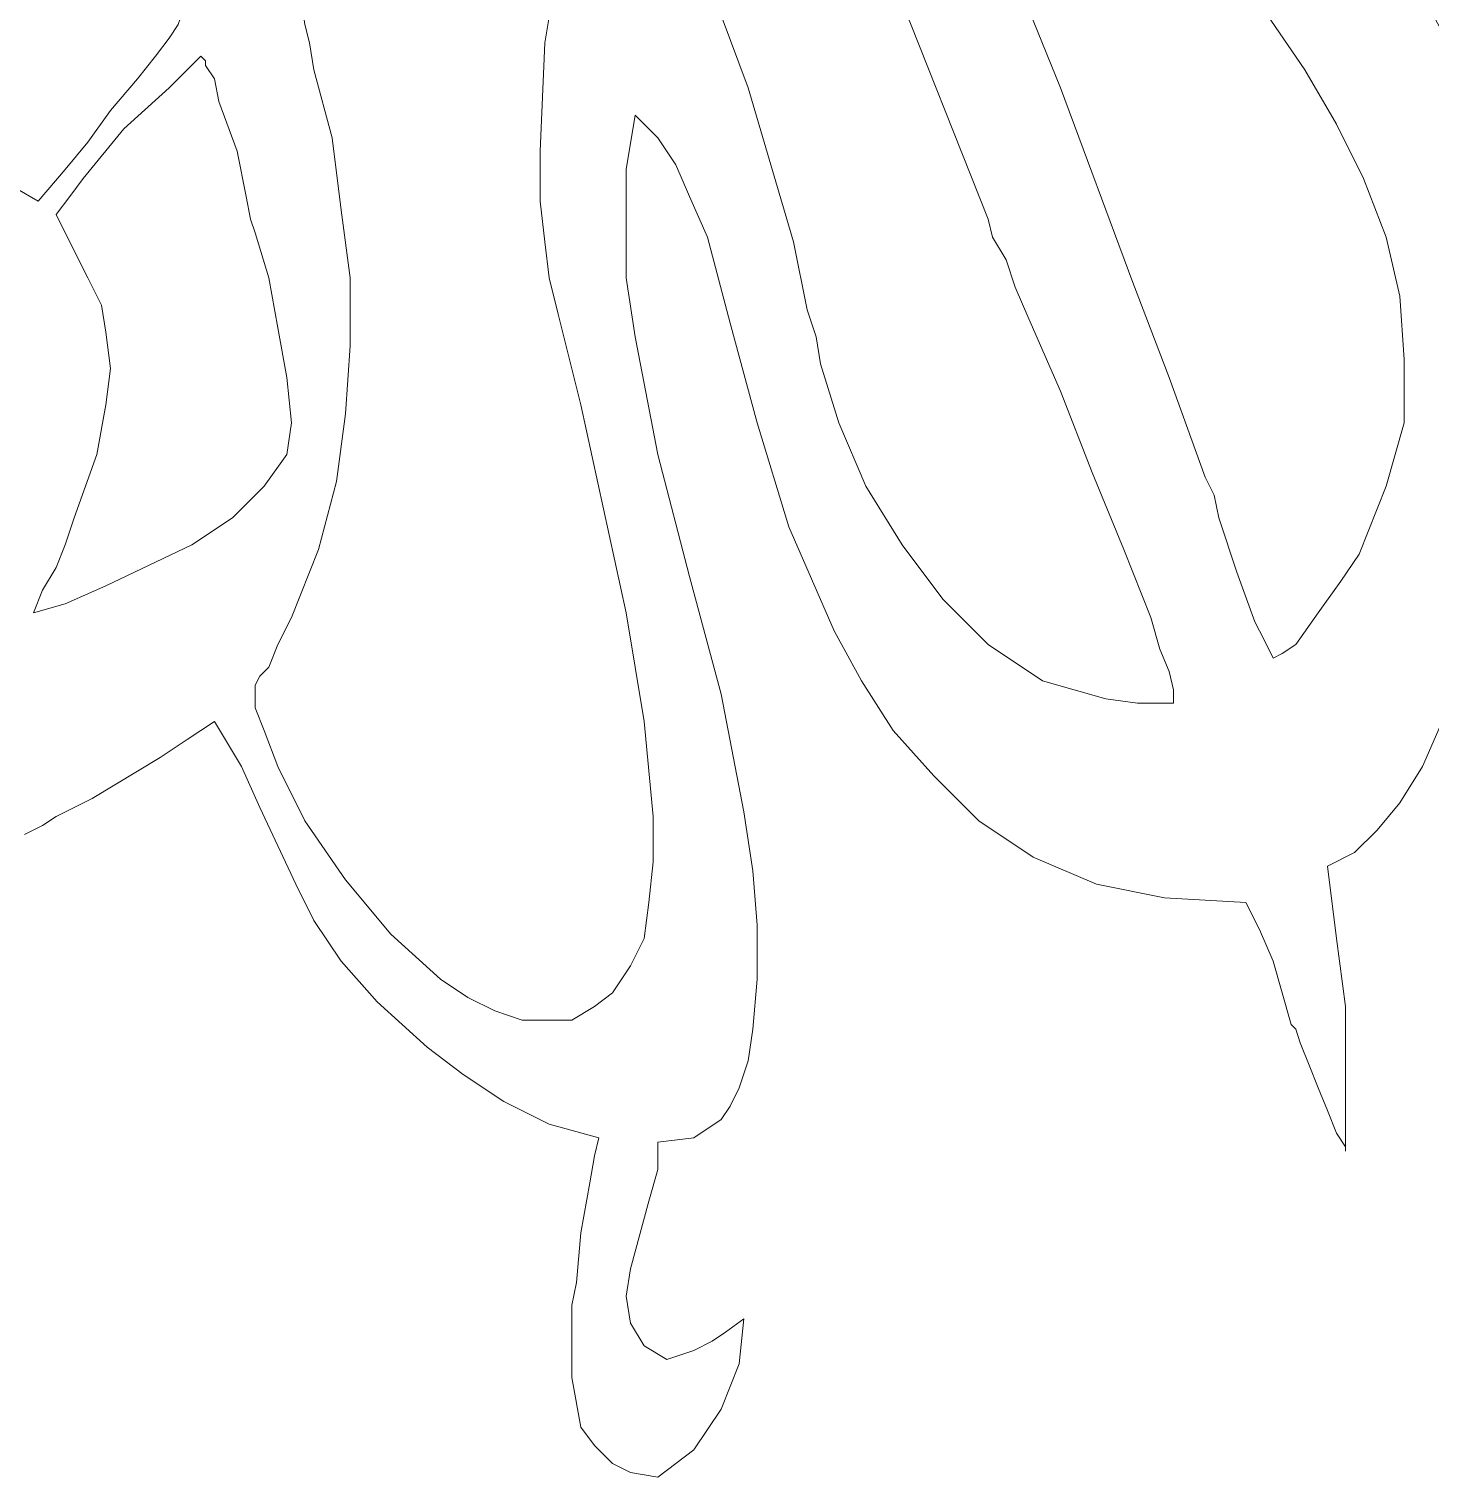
# Model space of a CAD drawing. Header units: centimetres. Extents: x -51 to 51, y -37 to 37.
# Drawn here: x -9.52 to -1.33, y -36.69 to -28.23 of the extents above; entities that cross this region are included whole.
import ezdxf

# ---------------------------------------------------------------- set-up
doc = ezdxf.new("R2010")
doc.units = ezdxf.units.CM
doc.header["$MEASUREMENT"] = 0
doc.layers.add('Layer 1', color=7, linetype='Continuous')

msp = doc.modelspace()

# ---------------------------------------------------------------- linework, layer by layer
at = {"layer": 'Layer 1', "lineweight": 9}
for points, knots in [([(-3.91228, -29.34442), (-3.91228, -29.34442), (-4.46744, -27.94328), (-4.46744, -27.94328), (-4.46744, -27.94328), (-4.46744, -27.94328), (-5.02261, -26.54215), (-5.02261, -26.54215), (-5.02261, -26.54215), (-5.02261, -26.54215), (-5.57777, -25.14102), (-5.57777, -25.14102), (-5.57777, -25.14102), (-5.57777, -25.14102), (-6.13294, -23.73988), (-6.13294, -23.73988)], [0, 0, 0, 0, 0.2, 0.2, 0.2, 0.2, 0.4, 0.4, 0.4, 0.4, 0.6, 0.6, 0.6, 0.6, 1, 1, 1, 1]), ([(-1.74448, -31.30072), (-1.74448, -31.30072), (-1.58587, -30.90417), (-1.58587, -30.90417), (-1.58587, -30.90417), (-1.58587, -30.90417), (-1.48012, -30.53406), (-1.48012, -30.53406), (-1.48012, -30.53406), (-1.48012, -30.53406), (-1.48012, -30.16395), (-1.48012, -30.16395), (-1.48012, -30.16395), (-1.48012, -30.16395), (-1.50656, -29.79384), (-1.50656, -29.79384), (-1.50656, -29.79384), (-1.50656, -29.79384), (-1.58587, -29.45016), (-1.58587, -29.45016), (-1.58587, -29.45016), (-1.58587, -29.45016), (-1.71805, -29.10649), (-1.71805, -29.10649), (-1.71805, -29.10649), (-1.71805, -29.10649), (-1.87667, -28.78925), (-1.87667, -28.78925), (-1.87667, -28.78925), (-1.87667, -28.78925), (-2.06172, -28.47201), (-2.06172, -28.47201), (-2.06172, -28.47201), (-2.06172, -28.47201), (-2.45827, -27.89041), (-2.45827, -27.89041), (-2.45827, -27.89041), (-2.45827, -27.89041), (-2.85482, -27.38812), (-2.85482, -27.38812), (-2.85482, -27.38812), (-2.85482, -27.38812), (-3.01344, -27.17663), (-3.01344, -27.17663), (-3.01344, -27.17663), (-3.01344, -27.17663), (-3.14562, -26.99157), (-3.14562, -26.99157), (-3.14562, -26.99157), (-3.14562, -26.99157), (-3.22493, -26.80652), (-3.22493, -26.80652), (-3.22493, -26.80652), (-3.22493, -26.80652), (-3.25136, -26.67433), (-3.25136, -26.67433)], [0, 0, 0, 0, 0.0666667, 0.0666667, 0.0666667, 0.0666667, 0.1333333, 0.1333333, 0.1333333, 0.1333333, 0.2, 0.2, 0.2, 0.2, 0.2666667, 0.2666667, 0.2666667, 0.2666667, 0.3333333, 0.3333333, 0.3333333, 0.3333333, 0.4, 0.4, 0.4, 0.4, 0.4666667, 0.4666667, 0.4666667, 0.4666667, 0.5333333, 0.5333333, 0.5333333, 0.5333333, 0.6, 0.6, 0.6, 0.6, 0.6666667, 0.6666667, 0.6666667, 0.6666667, 0.7333333, 0.7333333, 0.7333333, 0.7333333, 0.8, 0.8, 0.8, 0.8, 0.8666667, 0.8666667, 0.8666667, 0.8666667, 1, 1, 1, 1]), ([(-2.16747, -26.75364), (-2.16747, -26.75364), (-1.92954, -27.07088), (-1.92954, -27.07088), (-1.92954, -27.07088), (-1.92954, -27.07088), (-1.71805, -27.44099), (-1.71805, -27.44099), (-1.71805, -27.44099), (-1.71805, -27.44099), (-1.29506, -28.18121), (-1.29506, -28.18121), (-1.29506, -28.18121), (-1.29506, -28.18121), (-0.89852, -28.895), (-0.89852, -28.895), (-0.89852, -28.895), (-0.89852, -28.895), (-0.68702, -29.23867), (-0.68702, -29.23867), (-0.68702, -29.23867), (-0.68702, -29.23867), (-0.4491, -29.52947), (-0.4491, -29.52947)], [0, 0, 0, 0, 0.1428571, 0.1428571, 0.1428571, 0.1428571, 0.2857143, 0.2857143, 0.2857143, 0.2857143, 0.4285714, 0.4285714, 0.4285714, 0.4285714, 0.5714286, 0.5714286, 0.5714286, 0.5714286, 0.7142857, 0.7142857, 0.7142857, 0.7142857, 1, 1, 1, 1]), ([(-7.13753, -26.91226), (-7.13753, -26.91226), (-7.24327, -27.09732), (-7.24327, -27.09732), (-7.24327, -27.09732), (-7.24327, -27.09732), (-7.37545, -27.25594), (-7.37545, -27.25594), (-7.37545, -27.25594), (-7.37545, -27.25594), (-7.56051, -27.46743), (-7.56051, -27.46743), (-7.56051, -27.46743), (-7.56051, -27.46743), (-7.71913, -27.65248), (-7.71913, -27.65248), (-7.71913, -27.65248), (-7.71913, -27.65248), (-7.82488, -27.75823), (-7.82488, -27.75823), (-7.82488, -27.75823), (-7.82488, -27.75823), (-7.90418, -27.86397), (-7.90418, -27.86397), (-7.90418, -27.86397), (-7.90418, -27.86397), (-7.93062, -28.02259), (-7.93062, -28.02259), (-7.93062, -28.02259), (-7.93062, -28.02259), (-7.90418, -28.20765), (-7.90418, -28.20765), (-7.90418, -28.20765), (-7.90418, -28.20765), (-7.87775, -28.31339), (-7.87775, -28.31339), (-7.87775, -28.31339), (-7.87775, -28.31339), (-7.85131, -28.47201), (-7.85131, -28.47201)], [0, 0, 0, 0, 0.0909091, 0.0909091, 0.0909091, 0.0909091, 0.1818182, 0.1818182, 0.1818182, 0.1818182, 0.2727273, 0.2727273, 0.2727273, 0.2727273, 0.3636364, 0.3636364, 0.3636364, 0.3636364, 0.4545455, 0.4545455, 0.4545455, 0.4545455, 0.5454545, 0.5454545, 0.5454545, 0.5454545, 0.6363636, 0.6363636, 0.6363636, 0.6363636, 0.7272727, 0.7272727, 0.7272727, 0.7272727, 0.8181818, 0.8181818, 0.8181818, 0.8181818, 1, 1, 1, 1]), ([(-6.50305, -29.4766), (-6.50305, -29.4766), (-6.52949, -29.23867), (-6.52949, -29.23867), (-6.52949, -29.23867), (-6.52949, -29.23867), (-6.52949, -28.94787), (-6.52949, -28.94787), (-6.52949, -28.94787), (-6.52949, -28.94787), (-6.50305, -28.31339), (-6.50305, -28.31339), (-6.50305, -28.31339), (-6.50305, -28.31339), (-6.45018, -27.99616), (-6.45018, -27.99616), (-6.45018, -27.99616), (-6.45018, -27.99616), (-6.3973, -27.73179), (-6.3973, -27.73179), (-6.3973, -27.73179), (-6.3973, -27.73179), (-6.29156, -27.49386), (-6.29156, -27.49386), (-6.29156, -27.49386), (-6.29156, -27.49386), (-6.15938, -27.33524), (-6.15938, -27.33524)], [0, 0, 0, 0, 0.125, 0.125, 0.125, 0.125, 0.25, 0.25, 0.25, 0.25, 0.375, 0.375, 0.375, 0.375, 0.5, 0.5, 0.5, 0.5, 0.625, 0.625, 0.625, 0.625, 0.75, 0.75, 0.75, 0.75, 1, 1, 1, 1]), ([(-6.15938, -27.33524), (-6.15938, -27.33524), (-6.02719, -27.38812), (-6.02719, -27.38812), (-6.02719, -27.38812), (-6.02719, -27.38812), (-5.89501, -27.49386), (-5.89501, -27.49386), (-5.89501, -27.49386), (-5.89501, -27.49386), (-5.78927, -27.62605), (-5.78927, -27.62605), (-5.78927, -27.62605), (-5.78927, -27.62605), (-5.68352, -27.78467), (-5.68352, -27.78467), (-5.68352, -27.78467), (-5.68352, -27.78467), (-5.47203, -28.15478), (-5.47203, -28.15478), (-5.47203, -28.15478), (-5.47203, -28.15478), (-5.31341, -28.57776), (-5.31341, -28.57776), (-5.31341, -28.57776), (-5.31341, -28.57776), (-5.18123, -29.02718), (-5.18123, -29.02718), (-5.18123, -29.02718), (-5.18123, -29.02718), (-5.04904, -29.4766), (-5.04904, -29.4766), (-5.04904, -29.4766), (-5.04904, -29.4766), (-4.96973, -29.87315), (-4.96973, -29.87315), (-4.96973, -29.87315), (-4.96973, -29.87315), (-4.91686, -30.03177), (-4.91686, -30.03177), (-4.91686, -30.03177), (-4.91686, -30.03177), (-4.89043, -30.19039), (-4.89043, -30.19039)], [0, 0, 0, 0, 0.0833333, 0.0833333, 0.0833333, 0.0833333, 0.1666667, 0.1666667, 0.1666667, 0.1666667, 0.25, 0.25, 0.25, 0.25, 0.3333333, 0.3333333, 0.3333333, 0.3333333, 0.4166667, 0.4166667, 0.4166667, 0.4166667, 0.5, 0.5, 0.5, 0.5, 0.5833333, 0.5833333, 0.5833333, 0.5833333, 0.6666667, 0.6666667, 0.6666667, 0.6666667, 0.75, 0.75, 0.75, 0.75, 0.8333333, 0.8333333, 0.8333333, 0.8333333, 1, 1, 1, 1]), ([(-3.93871, -27.46743), (-3.93871, -27.46743), (-3.48929, -28.57776), (-3.48929, -28.57776), (-3.48929, -28.57776), (-3.48929, -28.57776), (-3.06631, -29.71453), (-3.06631, -29.71453)], [0, 0, 0, 0, 0.3333333, 0.3333333, 0.3333333, 0.3333333, 1, 1, 1, 1]), ([(-8.88233, -28.52489), (-8.88233, -28.52489), (-8.77659, -28.3927), (-8.77659, -28.3927), (-8.77659, -28.3927), (-8.77659, -28.3927), (-8.69728, -28.28696), (-8.69728, -28.28696), (-8.69728, -28.28696), (-8.69728, -28.28696), (-8.64441, -28.20765), (-8.64441, -28.20765), (-8.64441, -28.20765), (-8.64441, -28.20765), (-8.61797, -28.12834), (-8.61797, -28.12834), (-8.61797, -28.12834), (-8.61797, -28.12834), (-8.61797, -28.04903), (-8.61797, -28.04903), (-8.61797, -28.04903), (-8.61797, -28.04903), (-8.64441, -27.94328), (-8.64441, -27.94328), (-8.64441, -27.94328), (-8.64441, -27.94328), (-8.69728, -27.8111), (-8.69728, -27.8111), (-8.69728, -27.8111), (-8.69728, -27.8111), (-8.77659, -27.62605), (-8.77659, -27.62605)], [0, 0, 0, 0, 0.1111111, 0.1111111, 0.1111111, 0.1111111, 0.2222222, 0.2222222, 0.2222222, 0.2222222, 0.3333333, 0.3333333, 0.3333333, 0.3333333, 0.4444444, 0.4444444, 0.4444444, 0.4444444, 0.5555556, 0.5555556, 0.5555556, 0.5555556, 0.6666667, 0.6666667, 0.6666667, 0.6666667, 0.7777778, 0.7777778, 0.7777778, 0.7777778, 1, 1, 1, 1]), ([(-11.28805, -28.3927), (-11.28805, -28.3927), (-10.99725, -28.41914), (-10.99725, -28.41914), (-10.99725, -28.41914), (-10.99725, -28.41914), (-10.73289, -28.49845), (-10.73289, -28.49845), (-10.73289, -28.49845), (-10.73289, -28.49845), (-10.46852, -28.6042), (-10.46852, -28.6042), (-10.46852, -28.6042), (-10.46852, -28.6042), (-10.25703, -28.70994), (-10.25703, -28.70994), (-10.25703, -28.70994), (-10.25703, -28.70994), (-9.83405, -29.00074), (-9.83405, -29.00074), (-9.83405, -29.00074), (-9.83405, -29.00074), (-9.64899, -29.13293), (-9.64899, -29.13293), (-9.64899, -29.13293), (-9.64899, -29.13293), (-9.46394, -29.23867), (-9.46394, -29.23867)], [0, 0, 0, 0, 0.125, 0.125, 0.125, 0.125, 0.25, 0.25, 0.25, 0.25, 0.375, 0.375, 0.375, 0.375, 0.5, 0.5, 0.5, 0.5, 0.625, 0.625, 0.625, 0.625, 0.75, 0.75, 0.75, 0.75, 1, 1, 1, 1]), ([(-9.35819, -29.31798), (-9.35819, -29.31798), (-9.27888, -29.21224), (-9.27888, -29.21224), (-9.27888, -29.21224), (-9.27888, -29.21224), (-9.19957, -29.10649), (-9.19957, -29.10649), (-9.19957, -29.10649), (-9.19957, -29.10649), (-8.96164, -28.81569), (-8.96164, -28.81569), (-8.96164, -28.81569), (-8.96164, -28.81569), (-8.69728, -28.57776), (-8.69728, -28.57776), (-8.69728, -28.57776), (-8.69728, -28.57776), (-8.59153, -28.47201), (-8.59153, -28.47201), (-8.59153, -28.47201), (-8.59153, -28.47201), (-8.51222, -28.3927), (-8.51222, -28.3927)], [0, 0, 0, 0, 0.1428571, 0.1428571, 0.1428571, 0.1428571, 0.2857143, 0.2857143, 0.2857143, 0.2857143, 0.4285714, 0.4285714, 0.4285714, 0.4285714, 0.5714286, 0.5714286, 0.5714286, 0.5714286, 0.7142857, 0.7142857, 0.7142857, 0.7142857, 1, 1, 1, 1]), ([(-8.51222, -28.3927), (-8.51222, -28.3927), (-8.48579, -28.41914), (-8.48579, -28.41914), (-8.48579, -28.41914), (-8.48579, -28.41914), (-8.48579, -28.44558), (-8.48579, -28.44558)], [0, 0, 0, 0, 0.3333333, 0.3333333, 0.3333333, 0.3333333, 1, 1, 1, 1]), ([(-8.48579, -28.44558), (-8.48579, -28.44558), (-8.43291, -28.52489), (-8.43291, -28.52489), (-8.43291, -28.52489), (-8.43291, -28.52489), (-8.40648, -28.65707), (-8.40648, -28.65707), (-8.40648, -28.65707), (-8.40648, -28.65707), (-8.30073, -28.94787), (-8.30073, -28.94787), (-8.30073, -28.94787), (-8.30073, -28.94787), (-8.24786, -29.21224), (-8.24786, -29.21224), (-8.24786, -29.21224), (-8.24786, -29.21224), (-8.22142, -29.34442), (-8.22142, -29.34442), (-8.22142, -29.34442), (-8.22142, -29.34442), (-8.19499, -29.42373), (-8.19499, -29.42373)], [0, 0, 0, 0, 0.1428571, 0.1428571, 0.1428571, 0.1428571, 0.2857143, 0.2857143, 0.2857143, 0.2857143, 0.4285714, 0.4285714, 0.4285714, 0.4285714, 0.5714286, 0.5714286, 0.5714286, 0.5714286, 0.7142857, 0.7142857, 0.7142857, 0.7142857, 1, 1, 1, 1]), ([(-7.85131, -28.47201), (-7.85131, -28.47201), (-7.74557, -28.86856), (-7.74557, -28.86856), (-7.74557, -28.86856), (-7.74557, -28.86856), (-7.69269, -29.29154), (-7.69269, -29.29154), (-7.69269, -29.29154), (-7.69269, -29.29154), (-7.63982, -29.68809), (-7.63982, -29.68809), (-7.63982, -29.68809), (-7.63982, -29.68809), (-7.63982, -30.08464), (-7.63982, -30.08464), (-7.63982, -30.08464), (-7.63982, -30.08464), (-7.66626, -30.48119), (-7.66626, -30.48119), (-7.66626, -30.48119), (-7.66626, -30.48119), (-7.71913, -30.87773), (-7.71913, -30.87773), (-7.71913, -30.87773), (-7.71913, -30.87773), (-7.82488, -31.27428), (-7.82488, -31.27428), (-7.82488, -31.27428), (-7.82488, -31.27428), (-7.98349, -31.67083), (-7.98349, -31.67083)], [0, 0, 0, 0, 0.1111111, 0.1111111, 0.1111111, 0.1111111, 0.2222222, 0.2222222, 0.2222222, 0.2222222, 0.3333333, 0.3333333, 0.3333333, 0.3333333, 0.4444444, 0.4444444, 0.4444444, 0.4444444, 0.5555556, 0.5555556, 0.5555556, 0.5555556, 0.6666667, 0.6666667, 0.6666667, 0.6666667, 0.7777778, 0.7777778, 0.7777778, 0.7777778, 1, 1, 1, 1]), ([(-9.46394, -29.23867), (-9.46394, -29.23867), (-9.30532, -29.05362), (-9.30532, -29.05362), (-9.30532, -29.05362), (-9.30532, -29.05362), (-9.17314, -28.895), (-9.17314, -28.895), (-9.17314, -28.895), (-9.17314, -28.895), (-9.04095, -28.70994), (-9.04095, -28.70994), (-9.04095, -28.70994), (-9.04095, -28.70994), (-8.88233, -28.52489), (-8.88233, -28.52489)], [0, 0, 0, 0, 0.2, 0.2, 0.2, 0.2, 0.4, 0.4, 0.4, 0.4, 0.6, 0.6, 0.6, 0.6, 1, 1, 1, 1]), ([(-5.97432, -28.73638), (-5.97432, -28.73638), (-6.02719, -29.05362), (-6.02719, -29.05362), (-6.02719, -29.05362), (-6.02719, -29.05362), (-6.02719, -29.37085), (-6.02719, -29.37085), (-6.02719, -29.37085), (-6.02719, -29.37085), (-6.02719, -29.68809), (-6.02719, -29.68809), (-6.02719, -29.68809), (-6.02719, -29.68809), (-5.97432, -30.03177), (-5.97432, -30.03177), (-5.97432, -30.03177), (-5.97432, -30.03177), (-5.84214, -30.71911), (-5.84214, -30.71911), (-5.84214, -30.71911), (-5.84214, -30.71911), (-5.65708, -31.4329), (-5.65708, -31.4329), (-5.65708, -31.4329), (-5.65708, -31.4329), (-5.47203, -32.12025), (-5.47203, -32.12025), (-5.47203, -32.12025), (-5.47203, -32.12025), (-5.33985, -32.8076), (-5.33985, -32.8076), (-5.33985, -32.8076), (-5.33985, -32.8076), (-5.28697, -33.15127), (-5.28697, -33.15127), (-5.28697, -33.15127), (-5.28697, -33.15127), (-5.26054, -33.46851), (-5.26054, -33.46851), (-5.26054, -33.46851), (-5.26054, -33.46851), (-5.26054, -33.78575), (-5.26054, -33.78575), (-5.26054, -33.78575), (-5.26054, -33.78575), (-5.28697, -34.07655), (-5.28697, -34.07655)], [0, 0, 0, 0, 0.0769231, 0.0769231, 0.0769231, 0.0769231, 0.1538462, 0.1538462, 0.1538462, 0.1538462, 0.2307692, 0.2307692, 0.2307692, 0.2307692, 0.3076923, 0.3076923, 0.3076923, 0.3076923, 0.3846154, 0.3846154, 0.3846154, 0.3846154, 0.4615385, 0.4615385, 0.4615385, 0.4615385, 0.5384615, 0.5384615, 0.5384615, 0.5384615, 0.6153846, 0.6153846, 0.6153846, 0.6153846, 0.6923077, 0.6923077, 0.6923077, 0.6923077, 0.7692308, 0.7692308, 0.7692308, 0.7692308, 0.8461538, 0.8461538, 0.8461538, 0.8461538, 1, 1, 1, 1]), ([(-3.96515, -32.86047), (-3.96515, -32.86047), (-4.22951, -32.5961), (-4.22951, -32.5961), (-4.22951, -32.5961), (-4.22951, -32.5961), (-4.46744, -32.33174), (-4.46744, -32.33174), (-4.46744, -32.33174), (-4.46744, -32.33174), (-4.6525, -32.04094), (-4.6525, -32.04094), (-4.6525, -32.04094), (-4.6525, -32.04094), (-4.81112, -31.75014), (-4.81112, -31.75014), (-4.81112, -31.75014), (-4.81112, -31.75014), (-5.07548, -31.1421), (-5.07548, -31.1421), (-5.07548, -31.1421), (-5.07548, -31.1421), (-5.26054, -30.53406), (-5.26054, -30.53406), (-5.26054, -30.53406), (-5.26054, -30.53406), (-5.41916, -29.95246), (-5.41916, -29.95246), (-5.41916, -29.95246), (-5.41916, -29.95246), (-5.55134, -29.45016), (-5.55134, -29.45016), (-5.55134, -29.45016), (-5.55134, -29.45016), (-5.65708, -29.21224), (-5.65708, -29.21224), (-5.65708, -29.21224), (-5.65708, -29.21224), (-5.73639, -29.02718), (-5.73639, -29.02718), (-5.73639, -29.02718), (-5.73639, -29.02718), (-5.84214, -28.86856), (-5.84214, -28.86856), (-5.84214, -28.86856), (-5.84214, -28.86856), (-5.97432, -28.73638), (-5.97432, -28.73638)], [0, 0, 0, 0, 0.0769231, 0.0769231, 0.0769231, 0.0769231, 0.1538462, 0.1538462, 0.1538462, 0.1538462, 0.2307692, 0.2307692, 0.2307692, 0.2307692, 0.3076923, 0.3076923, 0.3076923, 0.3076923, 0.3846154, 0.3846154, 0.3846154, 0.3846154, 0.4615385, 0.4615385, 0.4615385, 0.4615385, 0.5384615, 0.5384615, 0.5384615, 0.5384615, 0.6153846, 0.6153846, 0.6153846, 0.6153846, 0.6923077, 0.6923077, 0.6923077, 0.6923077, 0.7692308, 0.7692308, 0.7692308, 0.7692308, 0.8461538, 0.8461538, 0.8461538, 0.8461538, 1, 1, 1, 1]), ([(-9.25245, -31.08923), (-9.25245, -31.08923), (-9.12026, -30.71911), (-9.12026, -30.71911), (-9.12026, -30.71911), (-9.12026, -30.71911), (-9.06739, -30.42831), (-9.06739, -30.42831), (-9.06739, -30.42831), (-9.06739, -30.42831), (-9.04095, -30.21682), (-9.04095, -30.21682), (-9.04095, -30.21682), (-9.04095, -30.21682), (-9.06739, -30.00533), (-9.06739, -30.00533), (-9.06739, -30.00533), (-9.06739, -30.00533), (-9.09383, -29.84671), (-9.09383, -29.84671), (-9.09383, -29.84671), (-9.09383, -29.84671), (-9.17314, -29.68809), (-9.17314, -29.68809), (-9.17314, -29.68809), (-9.17314, -29.68809), (-9.25245, -29.52947), (-9.25245, -29.52947), (-9.25245, -29.52947), (-9.25245, -29.52947), (-9.35819, -29.31798), (-9.35819, -29.31798)], [0, 0, 0, 0, 0.1111111, 0.1111111, 0.1111111, 0.1111111, 0.2222222, 0.2222222, 0.2222222, 0.2222222, 0.3333333, 0.3333333, 0.3333333, 0.3333333, 0.4444444, 0.4444444, 0.4444444, 0.4444444, 0.5555556, 0.5555556, 0.5555556, 0.5555556, 0.6666667, 0.6666667, 0.6666667, 0.6666667, 0.7777778, 0.7777778, 0.7777778, 0.7777778, 1, 1, 1, 1]), ([(-2.82838, -32.17312), (-2.82838, -32.17312), (-2.82838, -32.09381), (-2.82838, -32.09381), (-2.82838, -32.09381), (-2.82838, -32.09381), (-2.85482, -31.98807), (-2.85482, -31.98807), (-2.85482, -31.98807), (-2.85482, -31.98807), (-2.90769, -31.85588), (-2.90769, -31.85588), (-2.90769, -31.85588), (-2.90769, -31.85588), (-2.96056, -31.67083), (-2.96056, -31.67083), (-2.96056, -31.67083), (-2.96056, -31.67083), (-3.11918, -31.27428), (-3.11918, -31.27428), (-3.11918, -31.27428), (-3.11918, -31.27428), (-3.30424, -30.82486), (-3.30424, -30.82486), (-3.30424, -30.82486), (-3.30424, -30.82486), (-3.48929, -30.349), (-3.48929, -30.349), (-3.48929, -30.349), (-3.48929, -30.349), (-3.67435, -29.92602), (-3.67435, -29.92602), (-3.67435, -29.92602), (-3.67435, -29.92602), (-3.75366, -29.74096), (-3.75366, -29.74096), (-3.75366, -29.74096), (-3.75366, -29.74096), (-3.80653, -29.58235), (-3.80653, -29.58235), (-3.80653, -29.58235), (-3.80653, -29.58235), (-3.88584, -29.45016), (-3.88584, -29.45016), (-3.88584, -29.45016), (-3.88584, -29.45016), (-3.91228, -29.34442), (-3.91228, -29.34442)], [0, 0, 0, 0, 0.0769231, 0.0769231, 0.0769231, 0.0769231, 0.1538462, 0.1538462, 0.1538462, 0.1538462, 0.2307692, 0.2307692, 0.2307692, 0.2307692, 0.3076923, 0.3076923, 0.3076923, 0.3076923, 0.3846154, 0.3846154, 0.3846154, 0.3846154, 0.4615385, 0.4615385, 0.4615385, 0.4615385, 0.5384615, 0.5384615, 0.5384615, 0.5384615, 0.6153846, 0.6153846, 0.6153846, 0.6153846, 0.6923077, 0.6923077, 0.6923077, 0.6923077, 0.7692308, 0.7692308, 0.7692308, 0.7692308, 0.8461538, 0.8461538, 0.8461538, 0.8461538, 1, 1, 1, 1]), ([(-8.19499, -29.42373), (-8.19499, -29.42373), (-8.11568, -29.68809), (-8.11568, -29.68809), (-8.11568, -29.68809), (-8.11568, -29.68809), (-8.0628, -29.97889), (-8.0628, -29.97889), (-8.0628, -29.97889), (-8.0628, -29.97889), (-8.00993, -30.26969), (-8.00993, -30.26969), (-8.00993, -30.26969), (-8.00993, -30.26969), (-7.98349, -30.53406), (-7.98349, -30.53406)], [0, 0, 0, 0, 0.2, 0.2, 0.2, 0.2, 0.4, 0.4, 0.4, 0.4, 0.6, 0.6, 0.6, 0.6, 1, 1, 1, 1]), ([(-6.00076, -33.70644), (-6.00076, -33.70644), (-5.92145, -33.54782), (-5.92145, -33.54782), (-5.92145, -33.54782), (-5.92145, -33.54782), (-5.89501, -33.33633), (-5.89501, -33.33633), (-5.89501, -33.33633), (-5.89501, -33.33633), (-5.86858, -33.0984), (-5.86858, -33.0984), (-5.86858, -33.0984), (-5.86858, -33.0984), (-5.86858, -32.83403), (-5.86858, -32.83403), (-5.86858, -32.83403), (-5.86858, -32.83403), (-5.92145, -32.27887), (-5.92145, -32.27887), (-5.92145, -32.27887), (-5.92145, -32.27887), (-6.02719, -31.64439), (-6.02719, -31.64439), (-6.02719, -31.64439), (-6.02719, -31.64439), (-6.15938, -31.03635), (-6.15938, -31.03635), (-6.15938, -31.03635), (-6.15938, -31.03635), (-6.29156, -30.42831), (-6.29156, -30.42831), (-6.29156, -30.42831), (-6.29156, -30.42831), (-6.42374, -29.89958), (-6.42374, -29.89958), (-6.42374, -29.89958), (-6.42374, -29.89958), (-6.47661, -29.68809), (-6.47661, -29.68809), (-6.47661, -29.68809), (-6.47661, -29.68809), (-6.50305, -29.4766), (-6.50305, -29.4766)], [0, 0, 0, 0, 0.0833333, 0.0833333, 0.0833333, 0.0833333, 0.1666667, 0.1666667, 0.1666667, 0.1666667, 0.25, 0.25, 0.25, 0.25, 0.3333333, 0.3333333, 0.3333333, 0.3333333, 0.4166667, 0.4166667, 0.4166667, 0.4166667, 0.5, 0.5, 0.5, 0.5, 0.5833333, 0.5833333, 0.5833333, 0.5833333, 0.6666667, 0.6666667, 0.6666667, 0.6666667, 0.75, 0.75, 0.75, 0.75, 0.8333333, 0.8333333, 0.8333333, 0.8333333, 1, 1, 1, 1]), ([(-3.06631, -29.71453), (-3.06631, -29.71453), (-2.85482, -30.26969), (-2.85482, -30.26969), (-2.85482, -30.26969), (-2.85482, -30.26969), (-2.64332, -30.8513), (-2.64332, -30.8513)], [0, 0, 0, 0, 0.3333333, 0.3333333, 0.3333333, 0.3333333, 1, 1, 1, 1]), ([(-4.89043, -30.19039), (-4.89043, -30.19039), (-4.78468, -30.53406), (-4.78468, -30.53406), (-4.78468, -30.53406), (-4.78468, -30.53406), (-4.62606, -30.90417), (-4.62606, -30.90417), (-4.62606, -30.90417), (-4.62606, -30.90417), (-4.41457, -31.24784), (-4.41457, -31.24784), (-4.41457, -31.24784), (-4.41457, -31.24784), (-4.17664, -31.56508), (-4.17664, -31.56508), (-4.17664, -31.56508), (-4.17664, -31.56508), (-3.91228, -31.82945), (-3.91228, -31.82945), (-3.91228, -31.82945), (-3.91228, -31.82945), (-3.59504, -32.04094), (-3.59504, -32.04094), (-3.59504, -32.04094), (-3.59504, -32.04094), (-3.22493, -32.14668), (-3.22493, -32.14668), (-3.22493, -32.14668), (-3.22493, -32.14668), (-3.03987, -32.17312), (-3.03987, -32.17312), (-3.03987, -32.17312), (-3.03987, -32.17312), (-2.82838, -32.17312), (-2.82838, -32.17312)], [0, 0, 0, 0, 0.1, 0.1, 0.1, 0.1, 0.2, 0.2, 0.2, 0.2, 0.3, 0.3, 0.3, 0.3, 0.4, 0.4, 0.4, 0.4, 0.5, 0.5, 0.5, 0.5, 0.6, 0.6, 0.6, 0.6, 0.7, 0.7, 0.7, 0.7, 0.8, 0.8, 0.8, 0.8, 1, 1, 1, 1]), ([(-7.98349, -30.53406), (-7.98349, -30.53406), (-8.00993, -30.71911), (-8.00993, -30.71911), (-8.00993, -30.71911), (-8.00993, -30.71911), (-8.14211, -30.90417), (-8.14211, -30.90417), (-8.14211, -30.90417), (-8.14211, -30.90417), (-8.32717, -31.08923), (-8.32717, -31.08923), (-8.32717, -31.08923), (-8.32717, -31.08923), (-8.5651, -31.24784), (-8.5651, -31.24784), (-8.5651, -31.24784), (-8.5651, -31.24784), (-9.06739, -31.48577), (-9.06739, -31.48577), (-9.06739, -31.48577), (-9.06739, -31.48577), (-9.30532, -31.59152), (-9.30532, -31.59152), (-9.30532, -31.59152), (-9.30532, -31.59152), (-9.49037, -31.64439), (-9.49037, -31.64439)], [0, 0, 0, 0, 0.125, 0.125, 0.125, 0.125, 0.25, 0.25, 0.25, 0.25, 0.375, 0.375, 0.375, 0.375, 0.5, 0.5, 0.5, 0.5, 0.625, 0.625, 0.625, 0.625, 0.75, 0.75, 0.75, 0.75, 1, 1, 1, 1]), ([(-2.64332, -30.8513), (-2.64332, -30.8513), (-2.59045, -30.95704), (-2.59045, -30.95704), (-2.59045, -30.95704), (-2.59045, -30.95704), (-2.56402, -31.08923), (-2.56402, -31.08923), (-2.56402, -31.08923), (-2.56402, -31.08923), (-2.45827, -31.40646), (-2.45827, -31.40646), (-2.45827, -31.40646), (-2.45827, -31.40646), (-2.35252, -31.69726), (-2.35252, -31.69726), (-2.35252, -31.69726), (-2.35252, -31.69726), (-2.29965, -31.80301), (-2.29965, -31.80301), (-2.29965, -31.80301), (-2.29965, -31.80301), (-2.24678, -31.90876), (-2.24678, -31.90876)], [0, 0, 0, 0, 0.1428571, 0.1428571, 0.1428571, 0.1428571, 0.2857143, 0.2857143, 0.2857143, 0.2857143, 0.4285714, 0.4285714, 0.4285714, 0.4285714, 0.5714286, 0.5714286, 0.5714286, 0.5714286, 0.7142857, 0.7142857, 0.7142857, 0.7142857, 1, 1, 1, 1]), ([(-9.49037, -31.64439), (-9.49037, -31.64439), (-9.4375, -31.51221), (-9.4375, -31.51221), (-9.4375, -31.51221), (-9.4375, -31.51221), (-9.35819, -31.38003), (-9.35819, -31.38003), (-9.35819, -31.38003), (-9.35819, -31.38003), (-9.30532, -31.24784), (-9.30532, -31.24784), (-9.30532, -31.24784), (-9.30532, -31.24784), (-9.25245, -31.08923), (-9.25245, -31.08923)], [0, 0, 0, 0, 0.2, 0.2, 0.2, 0.2, 0.4, 0.4, 0.4, 0.4, 0.6, 0.6, 0.6, 0.6, 1, 1, 1, 1]), ([(-2.24678, -31.90876), (-2.24678, -31.90876), (-2.1939, -31.88232), (-2.1939, -31.88232), (-2.1939, -31.88232), (-2.1939, -31.88232), (-2.11459, -31.82945), (-2.11459, -31.82945), (-2.11459, -31.82945), (-2.11459, -31.82945), (-1.98241, -31.64439), (-1.98241, -31.64439), (-1.98241, -31.64439), (-1.98241, -31.64439), (-1.85023, -31.45934), (-1.85023, -31.45934), (-1.85023, -31.45934), (-1.85023, -31.45934), (-1.74448, -31.30072), (-1.74448, -31.30072)], [0, 0, 0, 0, 0.1666667, 0.1666667, 0.1666667, 0.1666667, 0.3333333, 0.3333333, 0.3333333, 0.3333333, 0.5, 0.5, 0.5, 0.5, 0.6666667, 0.6666667, 0.6666667, 0.6666667, 1, 1, 1, 1]), ([(-1.05714, -31.61796), (-1.05714, -31.61796), (-1.18932, -32.12025), (-1.18932, -32.12025), (-1.18932, -32.12025), (-1.18932, -32.12025), (-1.37437, -32.54323), (-1.37437, -32.54323), (-1.37437, -32.54323), (-1.37437, -32.54323), (-1.50656, -32.75472), (-1.50656, -32.75472), (-1.50656, -32.75472), (-1.50656, -32.75472), (-1.63874, -32.91334), (-1.63874, -32.91334), (-1.63874, -32.91334), (-1.63874, -32.91334), (-1.77092, -33.04553), (-1.77092, -33.04553), (-1.77092, -33.04553), (-1.77092, -33.04553), (-1.92954, -33.12483), (-1.92954, -33.12483)], [0, 0, 0, 0, 0.1428571, 0.1428571, 0.1428571, 0.1428571, 0.2857143, 0.2857143, 0.2857143, 0.2857143, 0.4285714, 0.4285714, 0.4285714, 0.4285714, 0.5714286, 0.5714286, 0.5714286, 0.5714286, 0.7142857, 0.7142857, 0.7142857, 0.7142857, 1, 1, 1, 1]), ([(-7.98349, -31.67083), (-7.98349, -31.67083), (-8.0628, -31.82945), (-8.0628, -31.82945), (-8.0628, -31.82945), (-8.0628, -31.82945), (-8.11568, -31.96163), (-8.11568, -31.96163), (-8.11568, -31.96163), (-8.11568, -31.96163), (-8.16855, -32.0145), (-8.16855, -32.0145), (-8.16855, -32.0145), (-8.16855, -32.0145), (-8.19499, -32.06738), (-8.19499, -32.06738), (-8.19499, -32.06738), (-8.19499, -32.06738), (-8.19499, -32.12025), (-8.19499, -32.12025), (-8.19499, -32.12025), (-8.19499, -32.12025), (-8.19499, -32.19956), (-8.19499, -32.19956), (-8.19499, -32.19956), (-8.19499, -32.19956), (-8.14211, -32.33174), (-8.14211, -32.33174), (-8.14211, -32.33174), (-8.14211, -32.33174), (-8.0628, -32.54323), (-8.0628, -32.54323)], [0, 0, 0, 0, 0.1111111, 0.1111111, 0.1111111, 0.1111111, 0.2222222, 0.2222222, 0.2222222, 0.2222222, 0.3333333, 0.3333333, 0.3333333, 0.3333333, 0.4444444, 0.4444444, 0.4444444, 0.4444444, 0.5555556, 0.5555556, 0.5555556, 0.5555556, 0.6666667, 0.6666667, 0.6666667, 0.6666667, 0.7777778, 0.7777778, 0.7777778, 0.7777778, 1, 1, 1, 1]), ([(-8.43291, -32.27887), (-8.43291, -32.27887), (-8.59153, -32.38461), (-8.59153, -32.38461), (-8.59153, -32.38461), (-8.59153, -32.38461), (-8.75015, -32.49036), (-8.75015, -32.49036), (-8.75015, -32.49036), (-8.75015, -32.49036), (-9.1467, -32.72829), (-9.1467, -32.72829)], [0, 0, 0, 0, 0.25, 0.25, 0.25, 0.25, 0.5, 0.5, 0.5, 0.5, 1, 1, 1, 1]), ([(-7.1904, -34.18229), (-7.1904, -34.18229), (-7.4812, -33.91793), (-7.4812, -33.91793), (-7.4812, -33.91793), (-7.4812, -33.91793), (-7.69269, -33.68), (-7.69269, -33.68), (-7.69269, -33.68), (-7.69269, -33.68), (-7.85131, -33.44207), (-7.85131, -33.44207), (-7.85131, -33.44207), (-7.85131, -33.44207), (-7.95706, -33.23058), (-7.95706, -33.23058), (-7.95706, -33.23058), (-7.95706, -33.23058), (-8.16855, -32.78116), (-8.16855, -32.78116), (-8.16855, -32.78116), (-8.16855, -32.78116), (-8.2743, -32.54323), (-8.2743, -32.54323), (-8.2743, -32.54323), (-8.2743, -32.54323), (-8.43291, -32.27887), (-8.43291, -32.27887)], [0, 0, 0, 0, 0.125, 0.125, 0.125, 0.125, 0.25, 0.25, 0.25, 0.25, 0.375, 0.375, 0.375, 0.375, 0.5, 0.5, 0.5, 0.5, 0.625, 0.625, 0.625, 0.625, 0.75, 0.75, 0.75, 0.75, 1, 1, 1, 1]), ([(-8.0628, -32.54323), (-8.0628, -32.54323), (-7.90418, -32.86047), (-7.90418, -32.86047), (-7.90418, -32.86047), (-7.90418, -32.86047), (-7.66626, -33.20414), (-7.66626, -33.20414), (-7.66626, -33.20414), (-7.66626, -33.20414), (-7.40189, -33.52138), (-7.40189, -33.52138), (-7.40189, -33.52138), (-7.40189, -33.52138), (-7.11109, -33.78575), (-7.11109, -33.78575), (-7.11109, -33.78575), (-7.11109, -33.78575), (-6.95247, -33.89149), (-6.95247, -33.89149), (-6.95247, -33.89149), (-6.95247, -33.89149), (-6.79385, -33.9708), (-6.79385, -33.9708), (-6.79385, -33.9708), (-6.79385, -33.9708), (-6.63523, -34.02367), (-6.63523, -34.02367), (-6.63523, -34.02367), (-6.63523, -34.02367), (-6.47661, -34.02367), (-6.47661, -34.02367), (-6.47661, -34.02367), (-6.47661, -34.02367), (-6.34443, -34.02367), (-6.34443, -34.02367), (-6.34443, -34.02367), (-6.34443, -34.02367), (-6.21225, -33.94437), (-6.21225, -33.94437), (-6.21225, -33.94437), (-6.21225, -33.94437), (-6.1065, -33.86506), (-6.1065, -33.86506), (-6.1065, -33.86506), (-6.1065, -33.86506), (-6.00076, -33.70644), (-6.00076, -33.70644)], [0, 0, 0, 0, 0.0769231, 0.0769231, 0.0769231, 0.0769231, 0.1538462, 0.1538462, 0.1538462, 0.1538462, 0.2307692, 0.2307692, 0.2307692, 0.2307692, 0.3076923, 0.3076923, 0.3076923, 0.3076923, 0.3846154, 0.3846154, 0.3846154, 0.3846154, 0.4615385, 0.4615385, 0.4615385, 0.4615385, 0.5384615, 0.5384615, 0.5384615, 0.5384615, 0.6153846, 0.6153846, 0.6153846, 0.6153846, 0.6923077, 0.6923077, 0.6923077, 0.6923077, 0.7692308, 0.7692308, 0.7692308, 0.7692308, 0.8461538, 0.8461538, 0.8461538, 0.8461538, 1, 1, 1, 1]), ([(-9.1467, -32.72829), (-9.1467, -32.72829), (-9.25245, -32.78116), (-9.25245, -32.78116), (-9.25245, -32.78116), (-9.25245, -32.78116), (-9.35819, -32.83403), (-9.35819, -32.83403)], [0, 0, 0, 0, 0.3333333, 0.3333333, 0.3333333, 0.3333333, 1, 1, 1, 1]), ([(-9.35819, -32.83403), (-9.35819, -32.83403), (-9.4375, -32.88691), (-9.4375, -32.88691), (-9.4375, -32.88691), (-9.4375, -32.88691), (-9.54325, -32.93978), (-9.54325, -32.93978)], [0, 0, 0, 0, 0.3333333, 0.3333333, 0.3333333, 0.3333333, 1, 1, 1, 1]), ([(-2.4054, -33.33633), (-2.4054, -33.33633), (-2.88125, -33.30989), (-2.88125, -33.30989), (-2.88125, -33.30989), (-2.88125, -33.30989), (-3.2778, -33.23058), (-3.2778, -33.23058), (-3.2778, -33.23058), (-3.2778, -33.23058), (-3.64791, -33.07196), (-3.64791, -33.07196), (-3.64791, -33.07196), (-3.64791, -33.07196), (-3.96515, -32.86047), (-3.96515, -32.86047)], [0, 0, 0, 0, 0.2, 0.2, 0.2, 0.2, 0.4, 0.4, 0.4, 0.4, 0.6, 0.6, 0.6, 0.6, 1, 1, 1, 1]), ([(-1.92954, -33.12483), (-1.92954, -33.12483), (-1.87667, -33.54782), (-1.87667, -33.54782), (-1.87667, -33.54782), (-1.87667, -33.54782), (-1.82379, -33.94437), (-1.82379, -33.94437)], [0, 0, 0, 0, 0.3333333, 0.3333333, 0.3333333, 0.3333333, 1, 1, 1, 1]), ([(-2.14103, -34.05011), (-2.14103, -34.05011), (-2.1939, -33.86506), (-2.1939, -33.86506), (-2.1939, -33.86506), (-2.1939, -33.86506), (-2.24678, -33.68), (-2.24678, -33.68), (-2.24678, -33.68), (-2.24678, -33.68), (-2.32609, -33.49495), (-2.32609, -33.49495), (-2.32609, -33.49495), (-2.32609, -33.49495), (-2.4054, -33.33633), (-2.4054, -33.33633)], [0, 0, 0, 0, 0.2, 0.2, 0.2, 0.2, 0.4, 0.4, 0.4, 0.4, 0.6, 0.6, 0.6, 0.6, 1, 1, 1, 1]), ([(-1.82379, -33.94437), (-1.82379, -33.94437), (-1.82379, -34.36735), (-1.82379, -34.36735), (-1.82379, -34.36735), (-1.82379, -34.36735), (-1.82379, -34.79033), (-1.82379, -34.79033)], [0, 0, 0, 0, 0.3333333, 0.3333333, 0.3333333, 0.3333333, 1, 1, 1, 1]), ([(-5.28697, -34.07655), (-5.28697, -34.07655), (-5.31341, -34.2616), (-5.31341, -34.2616), (-5.31341, -34.2616), (-5.31341, -34.2616), (-5.36628, -34.42022), (-5.36628, -34.42022), (-5.36628, -34.42022), (-5.36628, -34.42022), (-5.41916, -34.52597), (-5.41916, -34.52597), (-5.41916, -34.52597), (-5.41916, -34.52597), (-5.47203, -34.60528), (-5.47203, -34.60528), (-5.47203, -34.60528), (-5.47203, -34.60528), (-5.63065, -34.71102), (-5.63065, -34.71102), (-5.63065, -34.71102), (-5.63065, -34.71102), (-5.84214, -34.73746), (-5.84214, -34.73746)], [0, 0, 0, 0, 0.1428571, 0.1428571, 0.1428571, 0.1428571, 0.2857143, 0.2857143, 0.2857143, 0.2857143, 0.4285714, 0.4285714, 0.4285714, 0.4285714, 0.5714286, 0.5714286, 0.5714286, 0.5714286, 0.7142857, 0.7142857, 0.7142857, 0.7142857, 1, 1, 1, 1]), ([(-1.82379, -34.79033), (-1.82379, -34.79033), (-1.82379, -34.7639), (-1.82379, -34.7639), (-1.82379, -34.7639), (-1.82379, -34.7639), (-1.87667, -34.68459), (-1.87667, -34.68459), (-1.87667, -34.68459), (-1.87667, -34.68459), (-1.92954, -34.5524), (-1.92954, -34.5524), (-1.92954, -34.5524), (-1.92954, -34.5524), (-1.98241, -34.42022), (-1.98241, -34.42022), (-1.98241, -34.42022), (-1.98241, -34.42022), (-2.03529, -34.28804), (-2.03529, -34.28804), (-2.03529, -34.28804), (-2.03529, -34.28804), (-2.08816, -34.15586), (-2.08816, -34.15586), (-2.08816, -34.15586), (-2.08816, -34.15586), (-2.11459, -34.07655), (-2.11459, -34.07655), (-2.11459, -34.07655), (-2.11459, -34.07655), (-2.14103, -34.05011), (-2.14103, -34.05011)], [0, 0, 0, 0, 0.1111111, 0.1111111, 0.1111111, 0.1111111, 0.2222222, 0.2222222, 0.2222222, 0.2222222, 0.3333333, 0.3333333, 0.3333333, 0.3333333, 0.4444444, 0.4444444, 0.4444444, 0.4444444, 0.5555556, 0.5555556, 0.5555556, 0.5555556, 0.6666667, 0.6666667, 0.6666667, 0.6666667, 0.7777778, 0.7777778, 0.7777778, 0.7777778, 1, 1, 1, 1]), ([(-6.18581, -34.71102), (-6.18581, -34.71102), (-6.47661, -34.63171), (-6.47661, -34.63171), (-6.47661, -34.63171), (-6.47661, -34.63171), (-6.74098, -34.49953), (-6.74098, -34.49953), (-6.74098, -34.49953), (-6.74098, -34.49953), (-6.97891, -34.34091), (-6.97891, -34.34091), (-6.97891, -34.34091), (-6.97891, -34.34091), (-7.1904, -34.18229), (-7.1904, -34.18229)], [0, 0, 0, 0, 0.2, 0.2, 0.2, 0.2, 0.4, 0.4, 0.4, 0.4, 0.6, 0.6, 0.6, 0.6, 1, 1, 1, 1]), ([(-6.34443, -35.76848), (-6.34443, -35.76848), (-6.34443, -35.68917), (-6.34443, -35.68917), (-6.34443, -35.68917), (-6.34443, -35.68917), (-6.318, -35.55699), (-6.318, -35.55699), (-6.318, -35.55699), (-6.318, -35.55699), (-6.29156, -35.26619), (-6.29156, -35.26619), (-6.29156, -35.26619), (-6.29156, -35.26619), (-6.23869, -34.97539), (-6.23869, -34.97539), (-6.23869, -34.97539), (-6.23869, -34.97539), (-6.21225, -34.81677), (-6.21225, -34.81677), (-6.21225, -34.81677), (-6.21225, -34.81677), (-6.18581, -34.71102), (-6.18581, -34.71102)], [0, 0, 0, 0, 0.1428571, 0.1428571, 0.1428571, 0.1428571, 0.2857143, 0.2857143, 0.2857143, 0.2857143, 0.4285714, 0.4285714, 0.4285714, 0.4285714, 0.5714286, 0.5714286, 0.5714286, 0.5714286, 0.7142857, 0.7142857, 0.7142857, 0.7142857, 1, 1, 1, 1]), ([(-5.84214, -34.73746), (-5.84214, -34.73746), (-5.84214, -34.89608), (-5.84214, -34.89608), (-5.84214, -34.89608), (-5.84214, -34.89608), (-5.89501, -35.08113), (-5.89501, -35.08113), (-5.89501, -35.08113), (-5.89501, -35.08113), (-6.00076, -35.47768), (-6.00076, -35.47768), (-6.00076, -35.47768), (-6.00076, -35.47768), (-6.02719, -35.6363), (-6.02719, -35.6363), (-6.02719, -35.6363), (-6.02719, -35.6363), (-6.00076, -35.79492), (-6.00076, -35.79492), (-6.00076, -35.79492), (-6.00076, -35.79492), (-5.92145, -35.9271), (-5.92145, -35.9271), (-5.92145, -35.9271), (-5.92145, -35.9271), (-5.78927, -36.00641), (-5.78927, -36.00641)], [0, 0, 0, 0, 0.125, 0.125, 0.125, 0.125, 0.25, 0.25, 0.25, 0.25, 0.375, 0.375, 0.375, 0.375, 0.5, 0.5, 0.5, 0.5, 0.625, 0.625, 0.625, 0.625, 0.75, 0.75, 0.75, 0.75, 1, 1, 1, 1]), ([(-5.84214, -36.69376), (-5.84214, -36.69376), (-6.00076, -36.66732), (-6.00076, -36.66732), (-6.00076, -36.66732), (-6.00076, -36.66732), (-6.1065, -36.61445), (-6.1065, -36.61445), (-6.1065, -36.61445), (-6.1065, -36.61445), (-6.21225, -36.5087), (-6.21225, -36.5087), (-6.21225, -36.5087), (-6.21225, -36.5087), (-6.29156, -36.40296), (-6.29156, -36.40296), (-6.29156, -36.40296), (-6.29156, -36.40296), (-6.34443, -36.11216), (-6.34443, -36.11216), (-6.34443, -36.11216), (-6.34443, -36.11216), (-6.34443, -35.76848), (-6.34443, -35.76848)], [0, 0, 0, 0, 0.1428571, 0.1428571, 0.1428571, 0.1428571, 0.2857143, 0.2857143, 0.2857143, 0.2857143, 0.4285714, 0.4285714, 0.4285714, 0.4285714, 0.5714286, 0.5714286, 0.5714286, 0.5714286, 0.7142857, 0.7142857, 0.7142857, 0.7142857, 1, 1, 1, 1]), ([(-5.33985, -35.76848), (-5.33985, -35.76848), (-5.36628, -36.03285), (-5.36628, -36.03285), (-5.36628, -36.03285), (-5.36628, -36.03285), (-5.47203, -36.29721), (-5.47203, -36.29721), (-5.47203, -36.29721), (-5.47203, -36.29721), (-5.63065, -36.53514), (-5.63065, -36.53514), (-5.63065, -36.53514), (-5.63065, -36.53514), (-5.84214, -36.69376), (-5.84214, -36.69376)], [0, 0, 0, 0, 0.2, 0.2, 0.2, 0.2, 0.4, 0.4, 0.4, 0.4, 0.6, 0.6, 0.6, 0.6, 1, 1, 1, 1]), ([(-5.78927, -36.00641), (-5.78927, -36.00641), (-5.63065, -35.95354), (-5.63065, -35.95354), (-5.63065, -35.95354), (-5.63065, -35.95354), (-5.5249, -35.90067), (-5.5249, -35.90067), (-5.5249, -35.90067), (-5.5249, -35.90067), (-5.44559, -35.84779), (-5.44559, -35.84779), (-5.44559, -35.84779), (-5.44559, -35.84779), (-5.33985, -35.76848), (-5.33985, -35.76848)], [0, 0, 0, 0, 0.2, 0.2, 0.2, 0.2, 0.4, 0.4, 0.4, 0.4, 0.6, 0.6, 0.6, 0.6, 1, 1, 1, 1])]:
    msp.add_open_spline(points, degree=3, knots=knots, dxfattribs=at)

doc.saveas('drawing.dxf')
